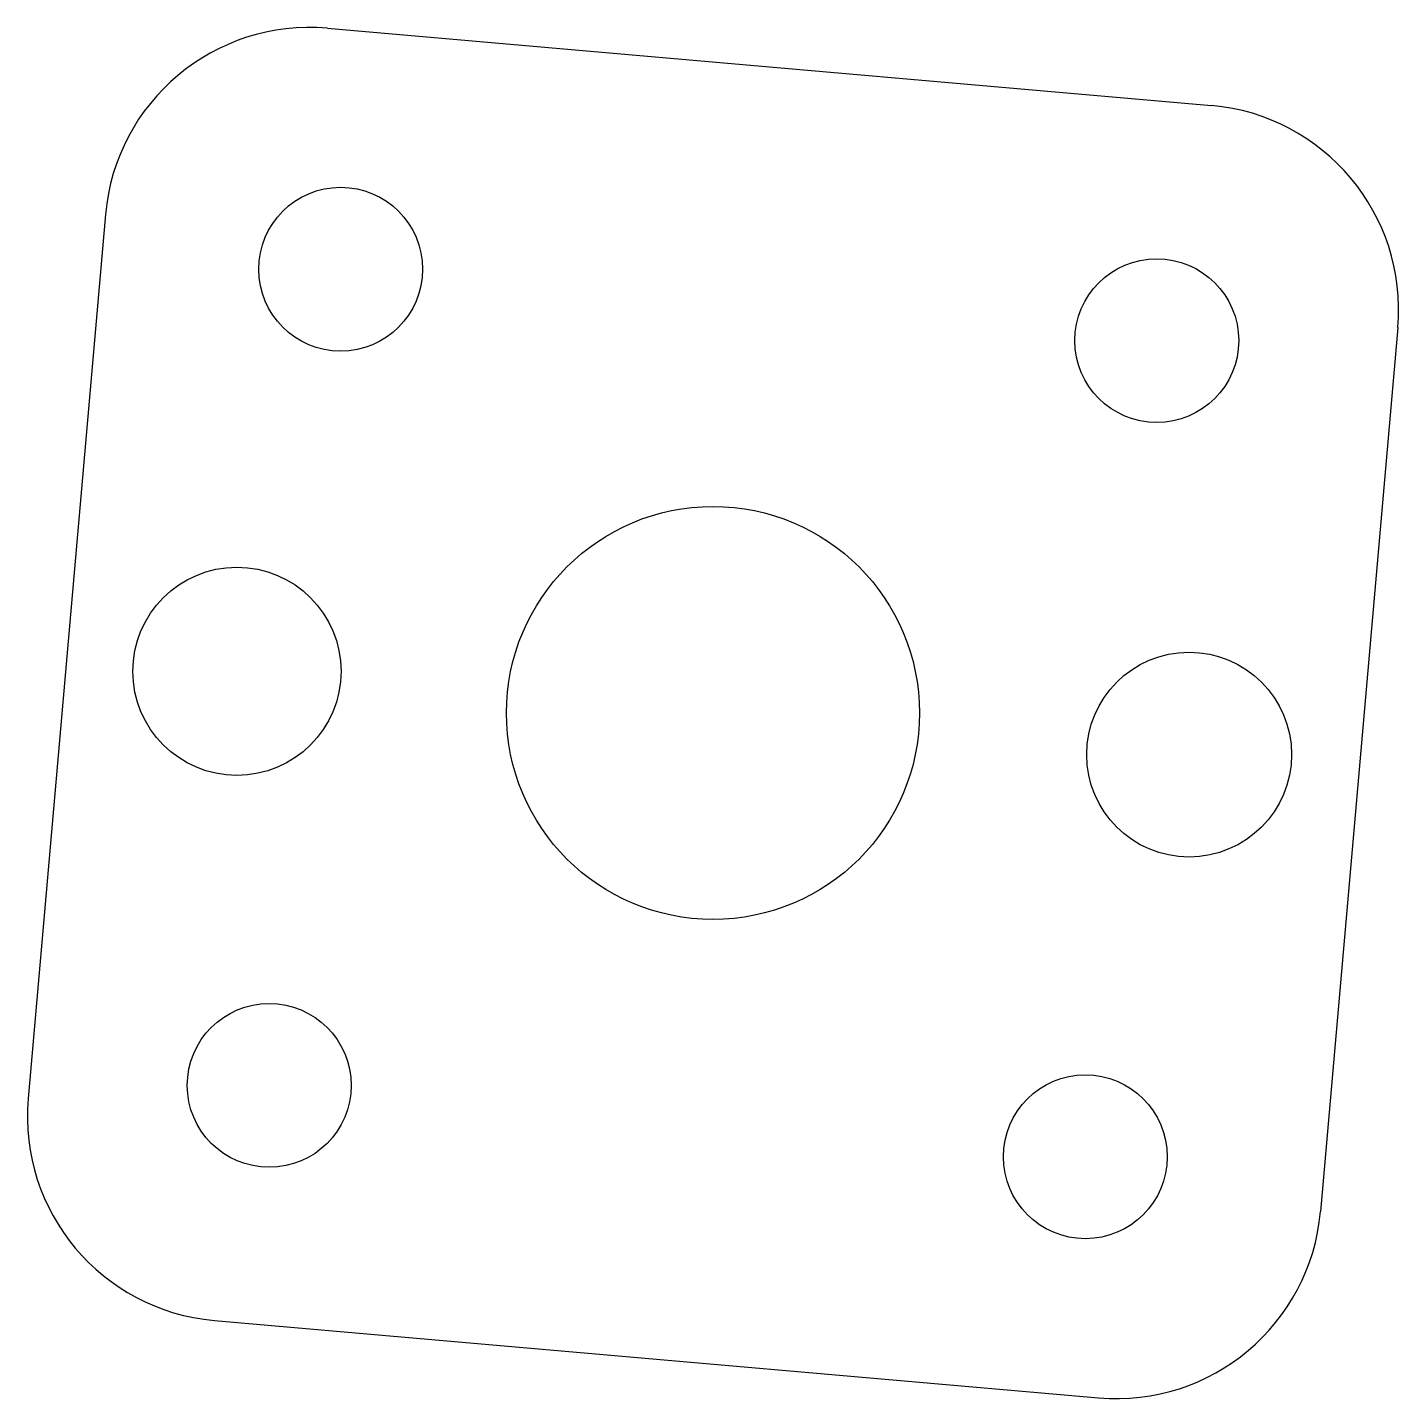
# Model space of a CAD drawing. Extents: x -26.2 to -6.2, y -33.5 to -13.4.
import ezdxf

# ---------------------------------------------------------------- set-up
doc = ezdxf.new("R2010")
doc.units = 0
doc.layers.add('VISIBLE', color=7, linetype='CONTINUOUS')

msp = doc.modelspace()

# ---------------------------------------------------------------- linework, layer by layer
at = {"layer": 'VISIBLE'}
for p, q in [((-21.842, -13.384), (-8.892, -14.517)), ((-25.092, -16.111), (-26.225, -29.062)), ((-6.164, -17.767), (-7.298, -30.718)), ((-23.498, -32.312), (-10.548, -33.445))]:
    msp.add_line(p, q, dxfattribs=at)
for centre, radius in [((-21.649, -16.914), 1.2), ((-9.695, -17.96), 1.2), ((-16.195, -23.414), 3.025), ((-23.168, -22.804), 1.525), ((-9.221, -24.024), 1.5), ((-22.695, -28.869), 1.2), ((-10.741, -29.914), 1.2)]:
    msp.add_circle(centre, radius, dxfattribs=at)
for centre, start, end in [((-22.104, -16.373), 85, 175), ((-9.153, -17.506), 355, 85), ((-23.237, -29.323), 175, 265), ((-10.286, -30.456), 265, 355)]:
    msp.add_arc(centre, 3, start, end, dxfattribs=at)

doc.saveas('drawing.dxf')
